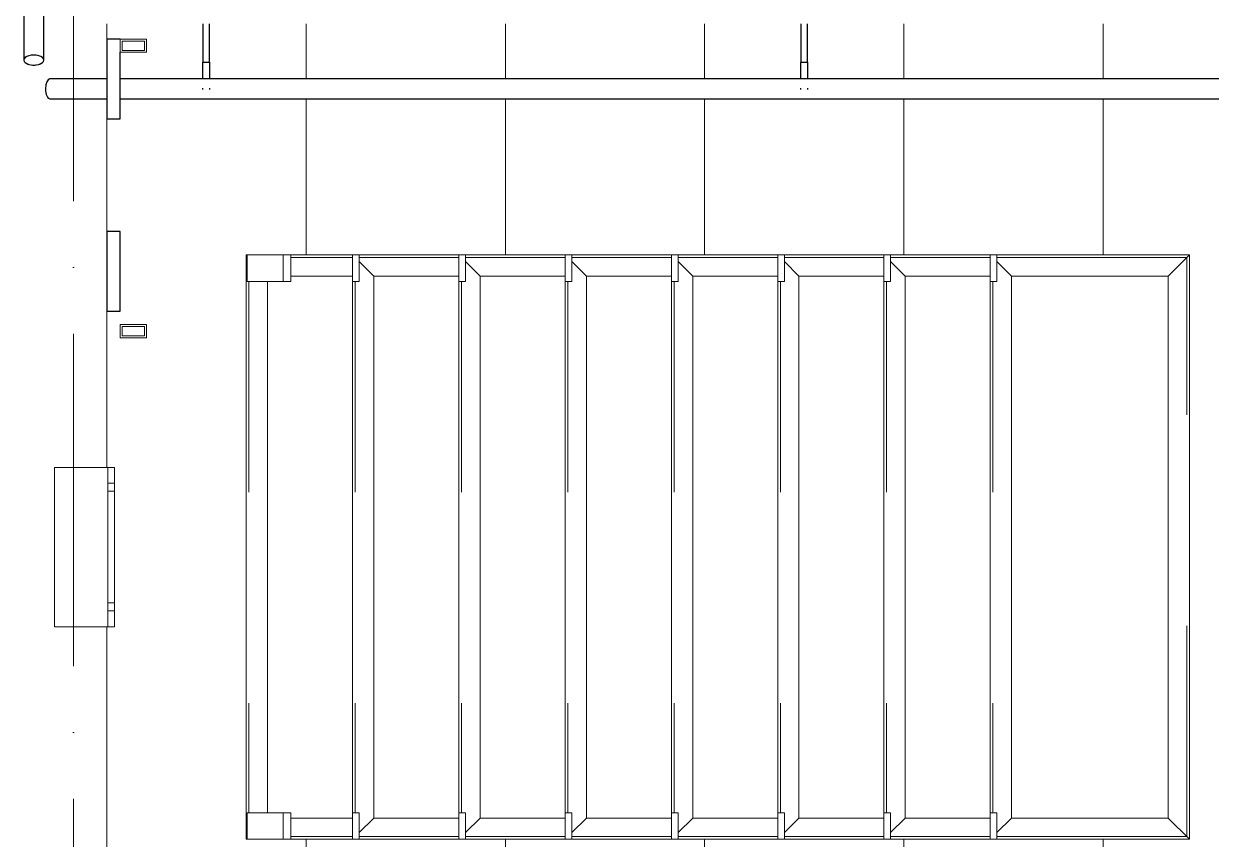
# Model space of a CAD drawing. Header units: millimetres. Extents: x -213536 to 1564669, y -45299 to 942238.
# Drawn here: x 500391 to 502179, y 504312 to 505540 of the extents above; entities that cross this region are included whole.
import ezdxf

# ---------------------------------------------------------------- set-up
doc = ezdxf.new("R2010")
doc.units = ezdxf.units.MM
doc.linetypes.add('50_200_ШТРИХ_1Т_ш5_п1_п1_', pattern=[700, 500, -100, 0, -100])
doc.linetypes.add('Штрих', pattern=[635, 317.5, -317.5])
for name, color, linetype, lineweight in [('0-1', 7, 'Continuous', 5), ('0-2', 7, 'Continuous', 9), ('3) ЖБ 4м', 3, 'Continuous', 30), ('Контуры', 7, 'Continuous', 9), ('Линии подступенков', 7, 'Continuous', 9), ('Линии свеса', 7, 'Continuous', 9), ('Невидимые линии-1', 7, 'Штрих', 9), ('Обобщенные модели', 7, 'Continuous', 9), ('Ограждение-1', 7, 'Continuous', 25), ('Оси-2', 7, '50_200_ШТРИХ_1Т_ш5_п1_п1_', 9)]:
    doc.layers.add(name, color=color, linetype=linetype, lineweight=lineweight)
doc.layers.add('Ограждение-2', color=9, linetype='Continuous', lineweight=9, true_color=0x808080)
doc.layers.get('0-2').off()

# ---------------------------------------------------------------- blocks, each defined once
blk = doc.blocks.new('Ос 3 эт верх часть')
at = {"layer": 'Оси-2'}
blk.add_line((500466, 535177.6), (500466, 499613), dxfattribs=at)
blk = doc.blocks.new('О_Элемент ограждения_Обод_Труба_ГОСТ 86451 - О_Элемент ограждения_Обод_Труба_ГОСТ 8645-68 2-33131214-АИ2_03_План отделки стен 3-го этажа _Часть 1_')
at = {"layer": 'Ограждение-2'}
for p, q in [((-1820, 20), (-1800, 20)), ((-1820, -20), (-1820, 20)), ((-1800, 20), (-1800, -20)), ((-20, -20), (-20, 20)), ((-20, 20), (0, 20)), ((0, 20), (0, -20)), ((-1817, 17), (-1817, -17)), ((-1803, 17), (-1817, 17)), ((-1803, -17), (-1803, 17)), ((-17, 17), (-17, -17)), ((-3, 17), (-17, 17)), ((-3, -17), (-3, 17)), ((-1817, -17), (-1803, -17)), ((-17, -17), (-3, -17)), ((-1800, -20), (-1820, -20)), ((0, -20), (-20, -20))]:
    blk.add_line(p, q, dxfattribs=at)
blk = doc.blocks.new('О_Элемент ограждения_Обод_Труба_ГОСТ 86451 - О_Элемент ограждения_Обод_Труба_ГОСТ 8645-68 2-33352084-АИ2_03_План отделки стен 3-го этажа _Часть 1_')
at = {"layer": 'Ограждение-2'}
for p, q in [((-850, 20), (-830, 20)), ((-850, -20), (-850, 20)), ((-830, 20), (-830, -20)), ((-20, -20), (-20, 20)), ((-20, 20), (0, 20)), ((0, 20), (0, -20)), ((-847, 17), (-847, -17)), ((-833, 17), (-847, 17)), ((-833, -17), (-833, 17)), ((-17, 17), (-17, -17)), ((-3, 17), (-17, 17)), ((-3, -17), (-3, 17)), ((-847, -17), (-833, -17)), ((-17, -17), (-3, -17)), ((-830, -20), (-850, -20)), ((0, -20), (-20, -20))]:
    blk.add_line(p, q, dxfattribs=at)
blk = doc.blocks.new('О_Полоса_Трапеция прямоугольная_Прокат_ГОСТ 1031 - Крепежная пластина-V50-АИ2_03_План отделки стен 3-го этажа _Часть 1_')
at = {"layer": 'Ограждение-1'}
for p, q in [((71370, 59315), (71350, 59315)), ((71350, 59315), (71350, 59195)), ((71370, 59195), (71370, 59315)), ((71350, 59195), (71370, 59195))]:
    blk.add_line(p, q, dxfattribs=at)
blk = doc.blocks.new('О_Полоса_Трапеция прямоугольная_Прокат_ГОСТ 1031 - Крепежная пластина-V51-АИ2_03_План отделки стен 3-го этажа _Часть 1_')
at = {"layer": 'Ограждение-1'}
for p, q in [((71370, 60615), (71350, 60615)), ((71350, 60615), (71350, 60495)), ((71370, 60495), (71370, 60595)), ((71350, 60495), (71370, 60495))]:
    blk.add_line(p, q, dxfattribs=at)
blk = doc.blocks.new('ОМ_Нижняя опорная пятка - ОМ_Нижняя опорная пятка-19082064-АИ2_03_План отделки стен 3-го этажа _Часть 1_')
at = {"layer": 'Обобщенные модели'}
for p, q in [((-96, 10), (-96, 0)), ((-84, 10), (-84, 0)), ((84, 10), (84, 0)), ((96, 10), (96, 0))]:
    blk.add_line(p, q, dxfattribs=at)
blk = doc.blocks.new('ОМ_Уголок_ГОСТ 8509-93 - ОМ_Уголок_ГОСТ 8509-93-26349651-АИ2_03_План отделки стен 3-го этажа _Часть 1_')
at = {"layer": 'Невидимые линии-1'}
blk.add_line((4, -4), (876, -4), dxfattribs=at)
at = {"layer": 'Обобщенные модели'}
for p, q in [((880, 0), (0, 0)), ((32, -32), (0, 0)), ((880, 0), (848, -32)), ((32, -32), (848, -32))]:
    blk.add_line(p, q, dxfattribs=at)
blk = doc.blocks.new('ОМ_Уголок_ГОСТ 8509-93 - ОМ_Уголок_ГОСТ 8509-93-V161-АИ2_03_План отделки стен 3-го этажа _Часть 1_')
at = {"layer": 'Невидимые линии-1'}
blk.add_line((40, -4), (840, -4), dxfattribs=at)
at = {"layer": 'Обобщенные модели'}
for p, q in [((32, -32), (10, -10)), ((840, 0), (40, 0)), ((870, -10), (848, -32)), ((32, -32), (848, -32))]:
    blk.add_line(p, q, dxfattribs=at)
blk = doc.blocks.new('ОМ_Уголок_ГОСТ 8509-93 - ОМ_Уголок_ГОСТ 8509-93-19082047-АИ2_03_План отделки стен 3-го этажа _Часть 1_')
at = {"layer": 'Невидимые линии-1'}
blk.add_line((10, -4), (296, -4), dxfattribs=at)
at = {"layer": 'Обобщенные модели'}
for p, q in [((300, 0), (10, 0)), ((32, -32), (10, -10)), ((300, 0), (268, -32)), ((32, -32), (268, -32))]:
    blk.add_line(p, q, dxfattribs=at)
blk = doc.blocks.new('ОМ_Уголок_ГОСТ 8509-93 - ОМ_Уголок_ГОСТ 8509-93-V162-АИ2_03_План отделки стен 3-го этажа _Часть 1_')
at = {"layer": 'Невидимые линии-1'}
blk.add_line((4, -4), (290, -4), dxfattribs=at)
at = {"layer": 'Обобщенные модели'}
for p, q in [((290, 0), (0, 0)), ((32, -32), (0, 0)), ((290, -10), (268, -32)), ((32, -32), (268, -32))]:
    blk.add_line(p, q, dxfattribs=at)
blk = doc.blocks.new('ОМ_Уголок_ГОСТ 8509-93 - ОМ_Уголок_ГОСТ 8509-93-V163-АИ2_03_План отделки стен 3-го этажа _Часть 1_')
at = {"layer": 'Невидимые линии-1'}
blk.add_line((10, -4), (160, -4), dxfattribs=at)
at = {"layer": 'Обобщенные модели'}
for p, q in [((160, 0), (10, 0)), ((32, -32), (10, -10)), ((32, -32), (160, -32))]:
    blk.add_line(p, q, dxfattribs=at)
blk = doc.blocks.new('ОМ_Уголок_ГОСТ 8509-93 - ОМ_Уголок_ГОСТ 8509-93-V164-АИ2_03_План отделки стен 3-го этажа _Часть 1_')
at = {"layer": 'Невидимые линии-1'}
blk.add_line((140, -4), (290, -4), dxfattribs=at)
at = {"layer": 'Обобщенные модели'}
for p, q in [((290, 0), (140, 0)), ((290, -10), (268, -32)), ((140, -32), (268, -32))]:
    blk.add_line(p, q, dxfattribs=at)
blk = doc.blocks.new('ОМ_Уголок_ГОСТ 8509-93 - ОМ_Уголок_ГОСТ 8509-93-V165-АИ2_03_План отделки стен 3-го этажа _Часть 1_')
at = {"layer": 'Невидимые линии-1'}
blk.add_line((40, -4), (840, -4), dxfattribs=at)
at = {"layer": 'Обобщенные модели'}
for p, q in [((880, 0), (0, 0)), ((1.3, -1.3), (0, 0)), ((880, 0), (878.7, -1.3)), ((40, -32), (840, -32))]:
    blk.add_line(p, q, dxfattribs=at)
blk = doc.blocks.new('ОМ_Уголок_ГОСТ 8509-93 - ОМ_Уголок_ГОСТ 8509-93-V166-АИ2_03_План отделки стен 3-го этажа _Часть 1_')
at = {"layer": 'Невидимые линии-1'}
blk.add_line((67.1, -4), (160, -4), dxfattribs=at)
at = {"layer": 'Обобщенные модели'}
for p, q in [((1.3, 0), (0, 0)), ((1.3, -1.3), (0, 0)), ((160, 0), (67.1, 0)), ((67.1, -32), (160, -32))]:
    blk.add_line(p, q, dxfattribs=at)
blk = doc.blocks.new('ОМ_Уголок_ГОСТ 8509-93 - ОМ_Уголок_ГОСТ 8509-93-V167-АИ2_03_План отделки стен 3-го этажа _Часть 1_')
at = {"layer": 'Невидимые линии-1'}
blk.add_line((140, -4), (232.9, -4), dxfattribs=at)
at = {"layer": 'Обобщенные модели'}
for p, q in [((232.9, 0), (140, 0)), ((300, 0), (298.7, 0)), ((300, 0), (298.7, -1.3)), ((140, -32), (232.9, -32))]:
    blk.add_line(p, q, dxfattribs=at)
blk = doc.blocks.new('ОМ_Уголок_ГОСТ 8510-86 - ОМ_Уголок_ГОСТ 8510-86-19082066-АИ2_03_План отделки стен 3-го этажа _Часть 1_')
at = {"layer": 'Обобщенные модели'}
for p, q in [((0, 0), (0, -90)), ((240, 0), (0, 0)), ((0, -10), (240, -10)), ((240, -90), (240, 0)), ((0, -90), (240, -90))]:
    blk.add_line(p, q, dxfattribs=at)
blk = doc.blocks.new('ОМ_Полоса_Трапеция прямоугольная_Прокат_ГОСТ 103-2006 - ОМ_Полоса_Трапеция прямоугольная_Прокат_ГОСТ 103-2006-19082130-АИ2_03_План отделки стен 3-го этажа _Часть 1_')
at = {"layer": 'Обобщенные модели'}
for p, q in [((11280, 60290), (11290, 60290)), ((11280, 60250), (11280, 60290)), ((11290, 60290), (11290, 60250)), ((11290, 60250), (11280, 60250))]:
    blk.add_line(p, q, dxfattribs=at)
blk = doc.blocks.new('ОМ_Полоса_Трапеция прямоугольная_Прокат_ГОСТ 103-2006 - ОМ_Полоса_Трапеция прямоугольная_Прокат_ГОСТ 103-2006-V168-АИ2_03_План отделки стен 3-го этажа _Часть 1_')
at = {"layer": 'Обобщенные модели'}
for p, q in [((10650, 60290), (10640, 60290)), ((10640, 60290), (10640, 60250)), ((10650, 60250), (10650, 60290)), ((10640, 60250), (10650, 60250))]:
    blk.add_line(p, q, dxfattribs=at)
blk = doc.blocks.new('ОМ_Полоса_Трапеция прямоугольная_Прокат_ГОСТ 103-2006 - ОМ_Полоса_Трапеция прямоугольная_Прокат_ГОСТ 103-2006-V169-АИ2_03_План отделки стен 3-го этажа _Часть 1_')
at = {"layer": 'Обобщенные модели'}
for p, q in [((10490, 60290), (10480, 60290)), ((10480, 60290), (10480, 60250)), ((10490, 60250), (10490, 60290)), ((10480, 60250), (10490, 60250))]:
    blk.add_line(p, q, dxfattribs=at)
blk = doc.blocks.new('ОМ_Полоса_Трапеция прямоугольная_Прокат_ГОСТ 103-2006 - ОМ_Полоса_Трапеция прямоугольная_Прокат_ГОСТ 103-2006-V170-АИ2_03_План отделки стен 3-го этажа _Часть 1_')
at = {"layer": 'Обобщенные модели'}
for p, q in [((10330, 60290), (10320, 60290)), ((10320, 60290), (10320, 60250)), ((10330, 60250), (10330, 60290)), ((10320, 60250), (10330, 60250))]:
    blk.add_line(p, q, dxfattribs=at)
blk = doc.blocks.new('ОМ_Полоса_Прокат_ГОСТ 103-2006 - ОМ_Полоса_Прокат_ГОСТ 103-2006-20723456-АИ2_03_План отделки стен 3-го этажа _Часть 1_')
at = {"layer": 'Обобщенные модели'}
for p, q in [((10161.3, 60250), (10161.3, 60290)), ((10161.3, 60290), (10215.6, 60290)), ((10227.1, 60290), (10215.6, 60290)), ((10215.6, 60290), (10215.6, 60250)), ((10227.1, 60250), (10227.1, 60290)), ((10215.6, 60250), (10161.3, 60250)), ((10215.6, 60250), (10227.1, 60250))]:
    blk.add_line(p, q, dxfattribs=at)
blk = doc.blocks.new('ОМ_Полоса_Трапеция прямоугольная_Прокат_ГОСТ 103-2006 - ОМ_Полоса_Трапеция прямоугольная_Прокат_ГОСТ 103-2006-19082170-АИ2_03_План отделки стен 3-го этажа _Часть 1_')
at = {"layer": 'Обобщенные модели'}
for p, q in [((11280, 59450), (11290, 59450)), ((11280, 59410), (11280, 59450)), ((11290, 59450), (11290, 59410)), ((11290, 59410), (11280, 59410))]:
    blk.add_line(p, q, dxfattribs=at)
blk = doc.blocks.new('ОМ_Полоса_Трапеция прямоугольная_Прокат_ГОСТ 103-2006 - ОМ_Полоса_Трапеция прямоугольная_Прокат_ГОСТ 103-2006-V171-АИ2_03_План отделки стен 3-го этажа _Часть 1_')
at = {"layer": 'Обобщенные модели'}
for p, q in [((10650, 59450), (10640, 59450)), ((10640, 59450), (10640, 59410)), ((10650, 59410), (10650, 59450)), ((10640, 59410), (10650, 59410))]:
    blk.add_line(p, q, dxfattribs=at)
blk = doc.blocks.new('ОМ_Полоса_Трапеция прямоугольная_Прокат_ГОСТ 103-2006 - ОМ_Полоса_Трапеция прямоугольная_Прокат_ГОСТ 103-2006-V172-АИ2_03_План отделки стен 3-го этажа _Часть 1_')
at = {"layer": 'Обобщенные модели'}
for p, q in [((10490, 59450), (10480, 59450)), ((10480, 59450), (10480, 59410)), ((10490, 59410), (10490, 59450)), ((10480, 59410), (10490, 59410))]:
    blk.add_line(p, q, dxfattribs=at)
blk = doc.blocks.new('ОМ_Полоса_Трапеция прямоугольная_Прокат_ГОСТ 103-2006 - ОМ_Полоса_Трапеция прямоугольная_Прокат_ГОСТ 103-2006-V173-АИ2_03_План отделки стен 3-го этажа _Часть 1_')
at = {"layer": 'Обобщенные модели'}
for p, q in [((10330, 59450), (10320, 59450)), ((10320, 59450), (10320, 59410)), ((10330, 59410), (10330, 59450)), ((10320, 59410), (10330, 59410))]:
    blk.add_line(p, q, dxfattribs=at)
blk = doc.blocks.new('ОМ_Полоса_Прокат_ГОСТ 103-2006 - ОМ_Полоса_Прокат_ГОСТ 103-2006-20723498-АИ2_03_План отделки стен 3-го этажа _Часть 1_')
at = {"layer": 'Обобщенные модели'}
for p, q in [((10161.3, 59410), (10161.3, 59450)), ((10161.3, 59450), (10215.6, 59450)), ((10227.1, 59450), (10215.6, 59450)), ((10215.6, 59450), (10215.6, 59410)), ((10227.1, 59410), (10227.1, 59450)), ((10215.6, 59410), (10161.3, 59410)), ((10215.6, 59410), (10227.1, 59410))]:
    blk.add_line(p, q, dxfattribs=at)
blk = doc.blocks.new('Ограждение 18 - Ограждение 2-31475116-АИ2_03_План отделки стен 3-го этажа _Часть 1_')
at = {"layer": 'Ограждение-1'}
for p, q in [((68850, 58895.9), (68850, 58764.3)), ((68880, 58764.3), (68880, 58895.9)), ((69119.8, 58819), (69119.8, 58761.1)), ((69119.8, 58819), (69119.8, 58761.1)), ((69129.8, 58761.1), (69129.8, 58819)), ((69129.8, 58761.1), (69129.8, 58819)), ((70019.8, 58819), (70019.8, 58761.1)), ((70019.8, 58819), (70019.8, 58761.1)), ((70029.8, 58761.1), (70029.8, 58819)), ((70029.8, 58761.1), (70029.8, 58819)), ((68975, 58736), (68889.4, 58736)), ((72878.5, 58736), (68995, 58736)), ((68889.4, 58706), (68975, 58706)), ((68995, 58706), (72878.5, 58706))]:
    blk.add_line(p, q, dxfattribs=at)
at = {"layer": 'Ограждение-1', "flags": 128}
for points in [[(69119.8, 58736.6), (69119.8, 58738), (69119.8, 58739.3), (69119.8, 58740.7), (69119.8, 58742.2), (69119.8, 58743.7), (69119.8, 58745.2), (69119.8, 58746.7), (69119.8, 58748.3), (69119.8, 58749.8), (69119.8, 58751.4), (69119.8, 58753), (69119.8, 58754.6), (69119.8, 58756.3), (69119.8, 58757.9), (69119.8, 58759.6), (69119.8, 58761.1)], [(69119.8, 58736.6), (69119.8, 58738), (69119.8, 58739.3), (69119.8, 58740.7), (69119.8, 58742.2), (69119.8, 58743.7), (69119.8, 58745.2), (69119.8, 58746.7), (69119.8, 58748.3), (69119.8, 58749.8), (69119.8, 58751.4), (69119.8, 58753), (69119.8, 58754.6), (69119.8, 58756.3), (69119.8, 58757.9), (69119.8, 58759.6), (69119.8, 58761.1)], [(69129.8, 58761.1), (69129.8, 58759.4), (69129.8, 58757.8), (69129.8, 58756.2), (69129.8, 58754.5), (69129.8, 58752.9), (69129.8, 58751.3), (69129.8, 58749.7), (69129.8, 58748.1), (69129.8, 58746.6), (69129.8, 58745.1), (69129.8, 58743.6), (69129.8, 58742.1), (69129.8, 58740.6), (69129.8, 58739.2), (69129.8, 58737.9), (69129.8, 58736.5)], [(69129.8, 58761.1), (69129.8, 58759.4), (69129.8, 58757.8), (69129.8, 58756.2), (69129.8, 58754.5), (69129.8, 58752.9), (69129.8, 58751.3), (69129.8, 58749.7), (69129.8, 58748.1), (69129.8, 58746.6), (69129.8, 58745.1), (69129.8, 58743.6), (69129.8, 58742.1), (69129.8, 58740.6), (69129.8, 58739.2), (69129.8, 58737.9), (69129.8, 58736.5)], [(70019.8, 58736.6), (70019.8, 58738), (70019.8, 58739.3), (70019.8, 58740.7), (70019.8, 58742.2), (70019.8, 58743.7), (70019.8, 58745.2), (70019.8, 58746.7), (70019.8, 58748.3), (70019.8, 58749.8), (70019.8, 58751.4), (70019.8, 58753), (70019.8, 58754.6), (70019.8, 58756.3), (70019.8, 58757.9), (70019.8, 58759.6), (70019.8, 58761.1)], [(70019.8, 58736.6), (70019.8, 58738), (70019.8, 58739.3), (70019.8, 58740.7), (70019.8, 58742.2), (70019.8, 58743.7), (70019.8, 58745.2), (70019.8, 58746.7), (70019.8, 58748.3), (70019.8, 58749.8), (70019.8, 58751.4), (70019.8, 58753), (70019.8, 58754.6), (70019.8, 58756.3), (70019.8, 58757.9), (70019.8, 58759.6), (70019.8, 58761.1)], [(70029.8, 58761.1), (70029.8, 58759.4), (70029.8, 58757.8), (70029.8, 58756.2), (70029.8, 58754.5), (70029.8, 58752.9), (70029.8, 58751.3), (70029.8, 58749.7), (70029.8, 58748.1), (70029.8, 58746.6), (70029.8, 58745.1), (70029.8, 58743.6), (70029.8, 58742.1), (70029.8, 58740.6), (70029.8, 58739.2), (70029.8, 58737.9), (70029.8, 58736.5)], [(70029.8, 58761.1), (70029.8, 58759.4), (70029.8, 58757.8), (70029.8, 58756.2), (70029.8, 58754.5), (70029.8, 58752.9), (70029.8, 58751.3), (70029.8, 58749.7), (70029.8, 58748.1), (70029.8, 58746.6), (70029.8, 58745.1), (70029.8, 58743.6), (70029.8, 58742.1), (70029.8, 58740.6), (70029.8, 58739.2), (70029.8, 58737.9), (70029.8, 58736.5)], [(69119.8, 58720.1), (69119.8, 58720.2), (69119.8, 58720.3), (69119.8, 58720.4), (69119.8, 58720.7), (69119.8, 58721), (69119.8, 58721.4), (69119.8, 58721.8)], [(69129.8, 58721.8), (69129.8, 58721.3), (69129.8, 58721), (69129.8, 58720.7), (69129.8, 58720.4), (69129.8, 58720.3), (69129.8, 58720.2), (69129.8, 58720.1)], [(70019.8, 58720.1), (70019.8, 58720.2), (70019.8, 58720.3), (70019.8, 58720.4), (70019.8, 58720.7), (70019.8, 58721), (70019.8, 58721.4), (70019.8, 58721.8)], [(70029.8, 58721.8), (70029.8, 58721.3), (70029.8, 58721), (70029.8, 58720.7), (70029.8, 58720.4), (70029.8, 58720.3), (70029.8, 58720.2), (70029.8, 58720.1)]]:
    blk.add_lwpolyline(points, dxfattribs=at)
at = {"layer": 'Ограждение-1'}
for centre, major_axis, ratio, start_param, end_param in [((68865, 58764.3), (15, 0), 0.5, 1.570796, 4.712389), ((68865, 58764.3), (15, 0), 0.5, 3.665191, 4.18879), ((68865, 58764.3), (15, 0), 0.5, 4.712389, 7.853982), ((68865, 58764.3), (15, 0), 0.5, 5.235988, 5.759587), ((68865, 58764.3), (15, 0), 0.5, 4.45059, 4.712389), ((68865, 58764.3), (15, 0), 0.5, 4.712389, 4.974188), ((68889.4, 58721), (0, 15), 0.447214, 0, 1.570796), ((68889.4, 58721), (0, 15), 0.447214, 1.570796, 3.141593)]:
    blk.add_ellipse(centre, major_axis=major_axis, ratio=ratio, start_param=start_param, end_param=end_param, dxfattribs=at)
for points in [[(69119.9, 58761.1), (69119.8, 58761.1), (69119.8, 58761.1), (69119.9, 58761.1)], [(69119.9, 58761.1), (69119.8, 58761.1), (69119.8, 58761.1), (69120.4, 58761.1), (69121.5, 58761.1), (69123.1, 58761.1), (69124.2, 58761.1), (69124.8, 58761.1)], [(69124.8, 58761.1), (69125.4, 58761.1), (69126.6, 58761.1), (69128.1, 58761.1), (69129.2, 58761.1), (69129.6, 58761.1), (69129.7, 58761.1)], [(70019.9, 58761.1), (70019.8, 58761.1), (70019.8, 58761.1), (70019.9, 58761.1)], [(70019.9, 58761.1), (70019.8, 58761.1), (70019.8, 58761.1), (70020.4, 58761.1), (70021.5, 58761.1), (70023.1, 58761.1), (70024.2, 58761.1), (70024.8, 58761.1)], [(70024.8, 58761.1), (70025.4, 58761.1), (70026.6, 58761.1), (70028.1, 58761.1), (70029.2, 58761.1), (70029.6, 58761.1), (70029.7, 58761.1)]]:
    blk.add_open_spline(points, degree=3, dxfattribs=at)
blk = doc.blocks.new('0125-Р-ОО-Ш2-АР-о_23_10_2024_rvt-1-АИ2_03_План отделки стен 3-го этажа _Часть 1_')
at = {"layer": 'Контуры'}
for p, q in [((71350, 60638), (71350, 60615)), ((71350, 60495), (71350, 60325)), ((71350, 60205), (71350, 59970)), ((71350, 59730), (71350, 59315))]:
    blk.add_line(p, q, dxfattribs=at)
at = {"layer": 'Линии подступенков'}
for p, q in [((71350, 60638), (71350, 60615)), ((71650, 60638), (71650, 60555)), ((71950, 60638), (71950, 60555)), ((72250, 60638), (72250, 60555)), ((72550, 60638), (72550, 60555)), ((72850, 60638), (72850, 60555)), ((71650, 60525), (71650, 60290)), ((71950, 60525), (71950, 60290)), ((72250, 60525), (72250, 60290)), ((72550, 60525), (72550, 60290)), ((72850, 60525), (72850, 60290)), ((71350, 60495), (71350, 60325)), ((71350, 60205), (71350, 59970)), ((71350, 59730), (71350, 59315)), ((71650, 59410), (71650, 59175)), ((71950, 59410), (71950, 59175)), ((72250, 59410), (72250, 59175)), ((72550, 59410), (72550, 59175)), ((72850, 59410), (72850, 59174.7))]:
    blk.add_line(p, q, dxfattribs=at)
at = {"layer": 'Линии свеса'}
for p, q in [((71650, 60638), (71650, 60555)), ((71950, 60638), (71950, 60555)), ((72250, 60638), (72250, 60555)), ((72550, 60638), (72550, 60555)), ((72850, 60638), (72850, 60555)), ((71650, 60525), (71650, 60290)), ((71950, 60525), (71950, 60290)), ((72250, 60525), (72250, 60290)), ((72550, 60525), (72550, 60290)), ((72850, 60525), (72850, 60290)), ((71650, 59410), (71650, 59175)), ((71950, 59410), (71950, 59175)), ((72250, 59410), (72250, 59175)), ((72550, 59410), (72550, 59175)), ((72850, 59410), (72850, 59174.7))]:
    blk.add_line(p, q, dxfattribs=at)
at = {"layer": '0-2'}
for name, p in [('Ограждение 18 - Ограждение 2-31475116-АИ2_03_План отделки стен 3-го этажа _Часть 1_', (2375, 1819)), ('О_Полоса_Трапеция прямоугольная_Прокат_ГОСТ 1031 - Крепежная пластина-V51-АИ2_03_План отделки стен 3-го этажа _Часть 1_', (0, 0)), ('О_Полоса_Трапеция прямоугольная_Прокат_ГОСТ 1031 - Крепежная пластина-V50-АИ2_03_План отделки стен 3-го этажа _Часть 1_', (0, 1010)), ('ОМ_Полоса_Прокат_ГОСТ 103-2006 - ОМ_Полоса_Прокат_ГОСТ 103-2006-20723456-АИ2_03_План отделки стен 3-го этажа _Часть 1_', (61400, 0)), ('ОМ_Полоса_Трапеция прямоугольная_Прокат_ГОСТ 103-2006 - ОМ_Полоса_Трапеция прямоугольная_Прокат_ГОСТ 103-2006-V170-АИ2_03_План отделки стен 3-го этажа _Часть 1_', (61400, 0)), ('ОМ_Полоса_Трапеция прямоугольная_Прокат_ГОСТ 103-2006 - ОМ_Полоса_Трапеция прямоугольная_Прокат_ГОСТ 103-2006-V169-АИ2_03_План отделки стен 3-го этажа _Часть 1_', (61400, 0)), ('ОМ_Полоса_Трапеция прямоугольная_Прокат_ГОСТ 103-2006 - ОМ_Полоса_Трапеция прямоугольная_Прокат_ГОСТ 103-2006-V168-АИ2_03_План отделки стен 3-го этажа _Часть 1_', (61400, 0)), ('ОМ_Полоса_Трапеция прямоугольная_Прокат_ГОСТ 103-2006 - ОМ_Полоса_Трапеция прямоугольная_Прокат_ГОСТ 103-2006-19082130-АИ2_03_План отделки стен 3-го этажа _Часть 1_', (60920, 0)), ('ОМ_Полоса_Трапеция прямоугольная_Прокат_ГОСТ 103-2006 - ОМ_Полоса_Трапеция прямоугольная_Прокат_ГОСТ 103-2006-19082130-АИ2_03_План отделки стен 3-го этажа _Часть 1_', (61080, 0)), ('ОМ_Полоса_Трапеция прямоугольная_Прокат_ГОСТ 103-2006 - ОМ_Полоса_Трапеция прямоугольная_Прокат_ГОСТ 103-2006-19082130-АИ2_03_План отделки стен 3-го этажа _Часть 1_', (61240, 0)), ('ОМ_Полоса_Трапеция прямоугольная_Прокат_ГОСТ 103-2006 - ОМ_Полоса_Трапеция прямоугольная_Прокат_ГОСТ 103-2006-19082130-АИ2_03_План отделки стен 3-го этажа _Часть 1_', (61400, 0)), ('ОМ_Полоса_Прокат_ГОСТ 103-2006 - ОМ_Полоса_Прокат_ГОСТ 103-2006-20723498-АИ2_03_План отделки стен 3-го этажа _Часть 1_', (61400, 0)), ('ОМ_Полоса_Трапеция прямоугольная_Прокат_ГОСТ 103-2006 - ОМ_Полоса_Трапеция прямоугольная_Прокат_ГОСТ 103-2006-V173-АИ2_03_План отделки стен 3-го этажа _Часть 1_', (61400, 0)), ('ОМ_Полоса_Трапеция прямоугольная_Прокат_ГОСТ 103-2006 - ОМ_Полоса_Трапеция прямоугольная_Прокат_ГОСТ 103-2006-V172-АИ2_03_План отделки стен 3-го этажа _Часть 1_', (61400, 0)), ('ОМ_Полоса_Трапеция прямоугольная_Прокат_ГОСТ 103-2006 - ОМ_Полоса_Трапеция прямоугольная_Прокат_ГОСТ 103-2006-V171-АИ2_03_План отделки стен 3-го этажа _Часть 1_', (61400, 0)), ('ОМ_Полоса_Трапеция прямоугольная_Прокат_ГОСТ 103-2006 - ОМ_Полоса_Трапеция прямоугольная_Прокат_ГОСТ 103-2006-19082170-АИ2_03_План отделки стен 3-го этажа _Часть 1_', (60920, 0)), ('ОМ_Полоса_Трапеция прямоугольная_Прокат_ГОСТ 103-2006 - ОМ_Полоса_Трапеция прямоугольная_Прокат_ГОСТ 103-2006-19082170-АИ2_03_План отделки стен 3-го этажа _Часть 1_', (61080, 0)), ('ОМ_Полоса_Трапеция прямоугольная_Прокат_ГОСТ 103-2006 - ОМ_Полоса_Трапеция прямоугольная_Прокат_ГОСТ 103-2006-19082170-АИ2_03_План отделки стен 3-го этажа _Часть 1_', (61240, 0)), ('ОМ_Полоса_Трапеция прямоугольная_Прокат_ГОСТ 103-2006 - ОМ_Полоса_Трапеция прямоугольная_Прокат_ГОСТ 103-2006-19082170-АИ2_03_План отделки стен 3-го этажа _Часть 1_', (61400, 0))]:
    blk.add_blockref(name, p, dxfattribs=at)
for name, p, rotation in [('О_Элемент ограждения_Обод_Труба_ГОСТ 86451 - О_Элемент ограждения_Обод_Труба_ГОСТ 8645-68 2-33131214-АИ2_03_План отделки стен 3-го этажа _Часть 1_', (71390, 58795), 269.9999999999997), ('О_Элемент ограждения_Обод_Труба_ГОСТ 86451 - О_Элемент ограждения_Обод_Труба_ГОСТ 8645-68 2-33352084-АИ2_03_План отделки стен 3-го этажа _Часть 1_', (71390, 59335), 269.9999999999997), ('ОМ_Нижняя опорная пятка - ОМ_Нижняя опорная пятка-19082064-АИ2_03_План отделки стен 3-го этажа _Часть 1_', (71361.5, 59850), 90.00000000000084)]:
    blk.add_blockref(name, p, dxfattribs=dict(at, rotation=rotation))
at = {"layer": '0-2', "extrusion": (0, 0, -1)}
for name, p, rotation in [('ОМ_Уголок_ГОСТ 8509-93 - ОМ_Уголок_ГОСТ 8509-93-V165-АИ2_03_План отделки стен 3-го этажа _Часть 1_', (-71560, 60290), 269.9999999999989), ('ОМ_Уголок_ГОСТ 8509-93 - ОМ_Уголок_ГОСТ 8509-93-26349651-АИ2_03_План отделки стен 3-го этажа _Часть 1_', (-72980, 59410), 89.99999999999908), ('ОМ_Уголок_ГОСТ 8509-93 - ОМ_Уголок_ГОСТ 8509-93-V161-АИ2_03_План отделки стен 3-го этажа _Часть 1_', (-71720, 60290), 269.9999999999989), ('ОМ_Уголок_ГОСТ 8509-93 - ОМ_Уголок_ГОСТ 8509-93-V161-АИ2_03_План отделки стен 3-го этажа _Часть 1_', (-71880, 60290), 269.9999999999989), ('ОМ_Уголок_ГОСТ 8509-93 - ОМ_Уголок_ГОСТ 8509-93-V161-АИ2_03_План отделки стен 3-го этажа _Часть 1_', (-72040, 60290), 269.9999999999989), ('ОМ_Уголок_ГОСТ 8509-93 - ОМ_Уголок_ГОСТ 8509-93-V161-АИ2_03_План отделки стен 3-го этажа _Часть 1_', (-72200, 60290), 269.9999999999989), ('ОМ_Уголок_ГОСТ 8509-93 - ОМ_Уголок_ГОСТ 8509-93-V161-АИ2_03_План отделки стен 3-го этажа _Часть 1_', (-72360, 60290), 269.9999999999989), ('ОМ_Уголок_ГОСТ 8509-93 - ОМ_Уголок_ГОСТ 8509-93-V161-АИ2_03_План отделки стен 3-го этажа _Часть 1_', (-72520, 60290), 269.9999999999989), ('ОМ_Уголок_ГОСТ 8509-93 - ОМ_Уголок_ГОСТ 8509-93-V161-АИ2_03_План отделки стен 3-го этажа _Часть 1_', (-72680, 60290), 269.9999999999989), ('ОМ_Уголок_ГОСТ 8510-86 - ОМ_Уголок_ГОСТ 8510-86-19082066-АИ2_03_План отделки стен 3-го этажа _Часть 1_', (-71361.5, 59730), 89.99999999999918), ('ОМ_Уголок_ГОСТ 8509-93 - ОМ_Уголок_ГОСТ 8509-93-V166-АИ2_03_План отделки стен 3-го этажа _Часть 1_', (-71560, 59410), 180), ('ОМ_Уголок_ГОСТ 8509-93 - ОМ_Уголок_ГОСТ 8509-93-V163-АИ2_03_План отделки стен 3-го этажа _Часть 1_', (-71720, 59410), 180), ('ОМ_Уголок_ГОСТ 8509-93 - ОМ_Уголок_ГОСТ 8509-93-V163-АИ2_03_План отделки стен 3-го этажа _Часть 1_', (-71880, 59410), 180), ('ОМ_Уголок_ГОСТ 8509-93 - ОМ_Уголок_ГОСТ 8509-93-V163-АИ2_03_План отделки стен 3-го этажа _Часть 1_', (-72040, 59410), 180), ('ОМ_Уголок_ГОСТ 8509-93 - ОМ_Уголок_ГОСТ 8509-93-V163-АИ2_03_План отделки стен 3-го этажа _Часть 1_', (-72200, 59410), 180), ('ОМ_Уголок_ГОСТ 8509-93 - ОМ_Уголок_ГОСТ 8509-93-V163-АИ2_03_План отделки стен 3-го этажа _Часть 1_', (-72360, 59410), 180), ('ОМ_Уголок_ГОСТ 8509-93 - ОМ_Уголок_ГОСТ 8509-93-V163-АИ2_03_План отделки стен 3-го этажа _Часть 1_', (-72520, 59410), 180), ('ОМ_Уголок_ГОСТ 8509-93 - ОМ_Уголок_ГОСТ 8509-93-19082047-АИ2_03_План отделки стен 3-го этажа _Часть 1_', (-72680, 59410), 180)]:
    blk.add_blockref(name, p, dxfattribs=dict(at, rotation=rotation))
for name, p in [('ОМ_Уголок_ГОСТ 8509-93 - ОМ_Уголок_ГОСТ 8509-93-V167-АИ2_03_План отделки стен 3-го этажа _Часть 1_', (-71860, 60290)), ('ОМ_Уголок_ГОСТ 8509-93 - ОМ_Уголок_ГОСТ 8509-93-V164-АИ2_03_План отделки стен 3-го этажа _Часть 1_', (-72020, 60290)), ('ОМ_Уголок_ГОСТ 8509-93 - ОМ_Уголок_ГОСТ 8509-93-V164-АИ2_03_План отделки стен 3-го этажа _Часть 1_', (-72180, 60290)), ('ОМ_Уголок_ГОСТ 8509-93 - ОМ_Уголок_ГОСТ 8509-93-V164-АИ2_03_План отделки стен 3-го этажа _Часть 1_', (-72340, 60290)), ('ОМ_Уголок_ГОСТ 8509-93 - ОМ_Уголок_ГОСТ 8509-93-V164-АИ2_03_План отделки стен 3-го этажа _Часть 1_', (-72500, 60290)), ('ОМ_Уголок_ГОСТ 8509-93 - ОМ_Уголок_ГОСТ 8509-93-V164-АИ2_03_План отделки стен 3-го этажа _Часть 1_', (-72660, 60290)), ('ОМ_Уголок_ГОСТ 8509-93 - ОМ_Уголок_ГОСТ 8509-93-V164-АИ2_03_План отделки стен 3-го этажа _Часть 1_', (-72820, 60290)), ('ОМ_Уголок_ГОСТ 8509-93 - ОМ_Уголок_ГОСТ 8509-93-V162-АИ2_03_План отделки стен 3-го этажа _Часть 1_', (-72980, 60290))]:
    blk.add_blockref(name, p, dxfattribs=at)
blk = doc.blocks.new('3этВверх')
at = {"layer": '0-1'}
blk.add_blockref('0125-Р-ОО-Ш2-АР-о_23_10_2024_rvt-1-АИ2_03_План отделки стен 3-го этажа _Часть 1_', (429166, 444902.4), dxfattribs=at)

msp = doc.modelspace()

# ---------------------------------------------------------------- block references
at = {"color": 5, "lineweight": 30}
msp.add_blockref('Ос 3 эт верх часть', (0, 0), dxfattribs=at)
at = {"layer": '3) ЖБ 4м'}
msp.add_blockref('3этВверх', (0, 0), dxfattribs=at)

doc.saveas('drawing.dxf')
